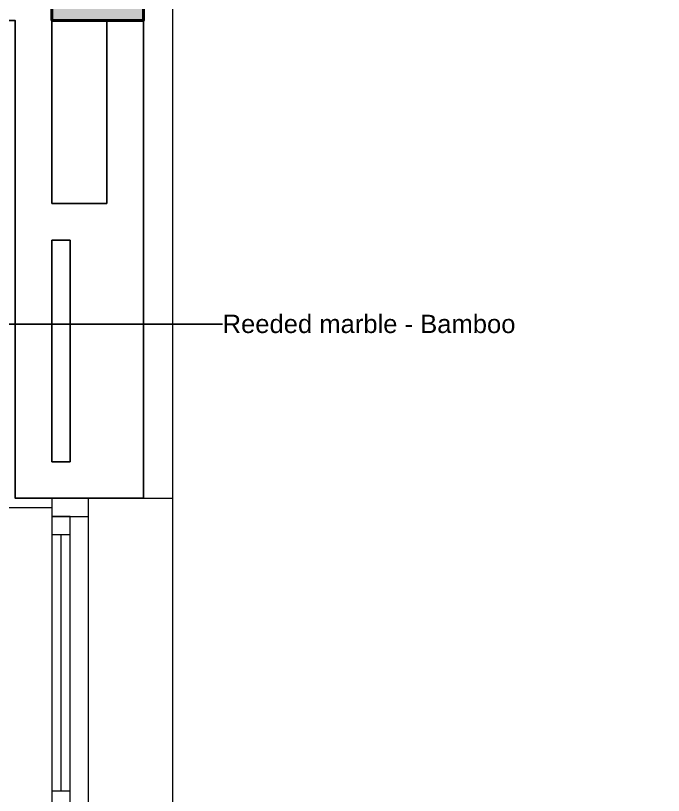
# Model space of a CAD drawing. Header units: inches. Extents: x -12478 to 399182, y -16583 to 525552.
# Drawn here: x 59790 to 61559, y 4133 to 6263 of the extents above; entities that cross this region are included whole.
import ezdxf
from ezdxf import colors
from ezdxf.entities.mleader import LeaderData, LeaderLine
from ezdxf.math import Vec2, Vec3

# ---------------------------------------------------------------- set-up
doc = ezdxf.new("R2010")
doc.units = ezdxf.units.IN
doc.header["$LTSCALE"] = 1000
doc.header["$MEASUREMENT"] = 0
doc.layers.add('8', color=8, linetype='Continuous')
doc.layers.add('A-WALL', color=7, linetype='Continuous')
for name, color, linetype, lineweight in [('A-DOOR', 134, 'Continuous', 18), ('A-WALL-TILE', 8, 'Continuous', 9), ('CQ Marble', 6, 'Continuous', 0), ('XREF-V2-GF_COLS$0$A-COLS', 5, 'Continuous', 40), ('XREF-V2-GF_COLS$0$A-COLS-PATT', 252, 'Continuous', 20)]:
    doc.layers.add(name, color=color, linetype=linetype, lineweight=lineweight)
doc.styles.get("Standard").update_dxf_attribs({"font": 'arial.ttf'})

msp = doc.modelspace()

# ---------------------------------------------------------------- hatches: boundary and pattern name
at = {"layer": 'XREF-V2-GF_COLS$0$A-COLS-PATT'}
msp.add_hatch(color=256, dxfattribs=at).paths.add_polyline_path([(59889.3, 6249.6), (60139.3, 6249.6), (60139.3, 6749.6), (59889.3, 6749.6)])

# ---------------------------------------------------------------- linework, layer by layer
at = {"layer": 'A-DOOR'}
for p, q in [((59939.4, 4844.6, 0), (59889.4, 4844.6, 0)), ((59914.4, 4844.6, 0), (59914.4, 4144.6, 0)), ((59939.4, 4144.6, 0), (59889.4, 4144.6, 0))]:
    msp.add_line(p, q, dxfattribs=at)
at = {"layer": 'A-DOOR', "elevation": 0}
for points in [[(59989.4, 4944.6), (59889.4, 4944.6), (59889.4, 4044.6), (59989.4, 4044.6)], [(59989.4, 4944.6), (59889.4, 4944.6), (59889.4, 4894.6), (59989.4, 4894.6)], [(59939.4, 4894.6), (59889.4, 4894.6), (59889.4, 4094.6), (59939.4, 4094.6)]]:
    msp.add_lwpolyline(points, close=True, dxfattribs=at)
at = {"layer": 'A-WALL'}
for p, q in [((59889.3, 6249.6, 0), (59889.3, 5749.6, 0)), ((60039.3, 6249.6, 0), (60039.3, 5749.6, 0)), ((59889.3, 5749.6, 0), (60039.3, 5749.6, 0))]:
    msp.add_line(p, q, dxfattribs=at)
at = {"layer": 'A-WALL', "color": 1}
for p, q in [((59889.3, 5649.6, 0), (59889.4, 5044.6, 0)), ((59889.3, 5649.6, 0), (59939.3, 5649.6, 0)), ((59939.3, 5649.6, 0), (59939.4, 5044.6, 0)), ((59889.4, 5044.6, 0), (59939.4, 5044.6, 0))]:
    msp.add_line(p, q, dxfattribs=at)
at = {"layer": 'A-WALL', "elevation": 0}
msp.add_lwpolyline([(60131, 8586), (60139.3, 9914.6), (59789.3, 9914.6), (59789.3, 6349.5), (56414.3, 6349.5), (56414.3, 6349.5), (56414.3, 6349.5), (56414.3, 6149.5), (56414.3, 6149.5), (56414.4, 4947), (56514.4, 4947), (56514.3, 6249.5), (57974.3, 6249.5), (57974.3, 4992.3), (58074.3, 4992.3), (58074.3, 6249.5), (59789.3, 6249.5), (59789.4, 4944.6), (60139.4, 4944.6), (60139.3, 6249.6)], close=True, dxfattribs=at)
at = {"layer": 'A-WALL-TILE'}
msp.add_line((60139.4, 4944.6, 0), (60219.4, 4944.6, 0), dxfattribs=at)
at = {"layer": 'A-WALL-TILE', "elevation": 0}
msp.add_lwpolyline([(61559.4, 3239.6), (61559.4, 3319.6), (60219.4, 3319.6), (60219.3, 9914.6), (60139.3, 9914.6)], dxfattribs=at)
at = {"layer": 'CQ Marble', "elevation": 0}
msp.add_lwpolyline([(56514.4, 4947), (56539.4, 4946.9), (56539.3, 6024.4), (57949.3, 6024.5), (57949.3, 4967.3), (58099.3, 4967.3), (58099.3, 6224.5), (59764.3, 6224.5), (59764.4, 4919.6), (59889.4, 4919.6)], dxfattribs=at)
at = {"layer": 'XREF-V2-GF_COLS$0$A-COLS', "elevation": 0}
msp.add_lwpolyline([(59889.3, 6249.6), (60139.3, 6249.6), (60139.3, 6749.6), (59889.3, 6749.6)], close=True, dxfattribs=at)
msp.add_lwpolyline([(59889.3, 6249.6), (60139.3, 6249.6), (60139.3, 6749.6), (59889.3, 6749.6)], close=True, dxfattribs=at)

# ---------------------------------------------------------------- leaders
at = {"layer": '8', "color": 2}
ml = msp.add_multileader_mtext('Standard', dxfattribs=at)
ml.set_content('Reeded marble - Bamboo', color=3)
ml.set_leader_properties(color=1)
ml.build(insert=Vec2(0, 0))
ml.multileader.update_dxf_attribs({"dogleg_length": 20, "arrow_head_size": 50})
ctx = ml.context
ctx.base_point, ctx.char_height, ctx.arrow_head_size, ctx.landing_gap_size, ctx.plane_origin = Vec3(60355.6, 5420.7), 50, 50, 0.09, Vec3(59600.1, 5420.7)
notes = []
notes.append((ctx, [(0, (1, 1, 0), (60335.6, 5420.7), (1, 0), 20, [(0, [(59600.1, 5420.7)], 0, [])])]))
ctx.mtext.insert, ctx.mtext.flow_direction = Vec3(60355.7, 5446.1), 5
for ctx, leaders in notes:
    for number, flags, end, landing, length, lines in leaders:
        leader = LeaderData()
        leader.index, (leader.has_last_leader_line, leader.has_dogleg_vector, leader.attachment_direction) = number, flags
        leader.last_leader_point, leader.dogleg_vector, leader.dogleg_length = Vec3(end), Vec3(landing), length
        for number, points, colour, breaks in lines:
            line = LeaderLine()
            line.index, line.vertices, line.color, line.breaks = number, Vec3.list(points), colors.encode_raw_color(colour), breaks
            leader.lines.append(line)
        ctx.leaders.append(leader)

doc.saveas('drawing.dxf')
